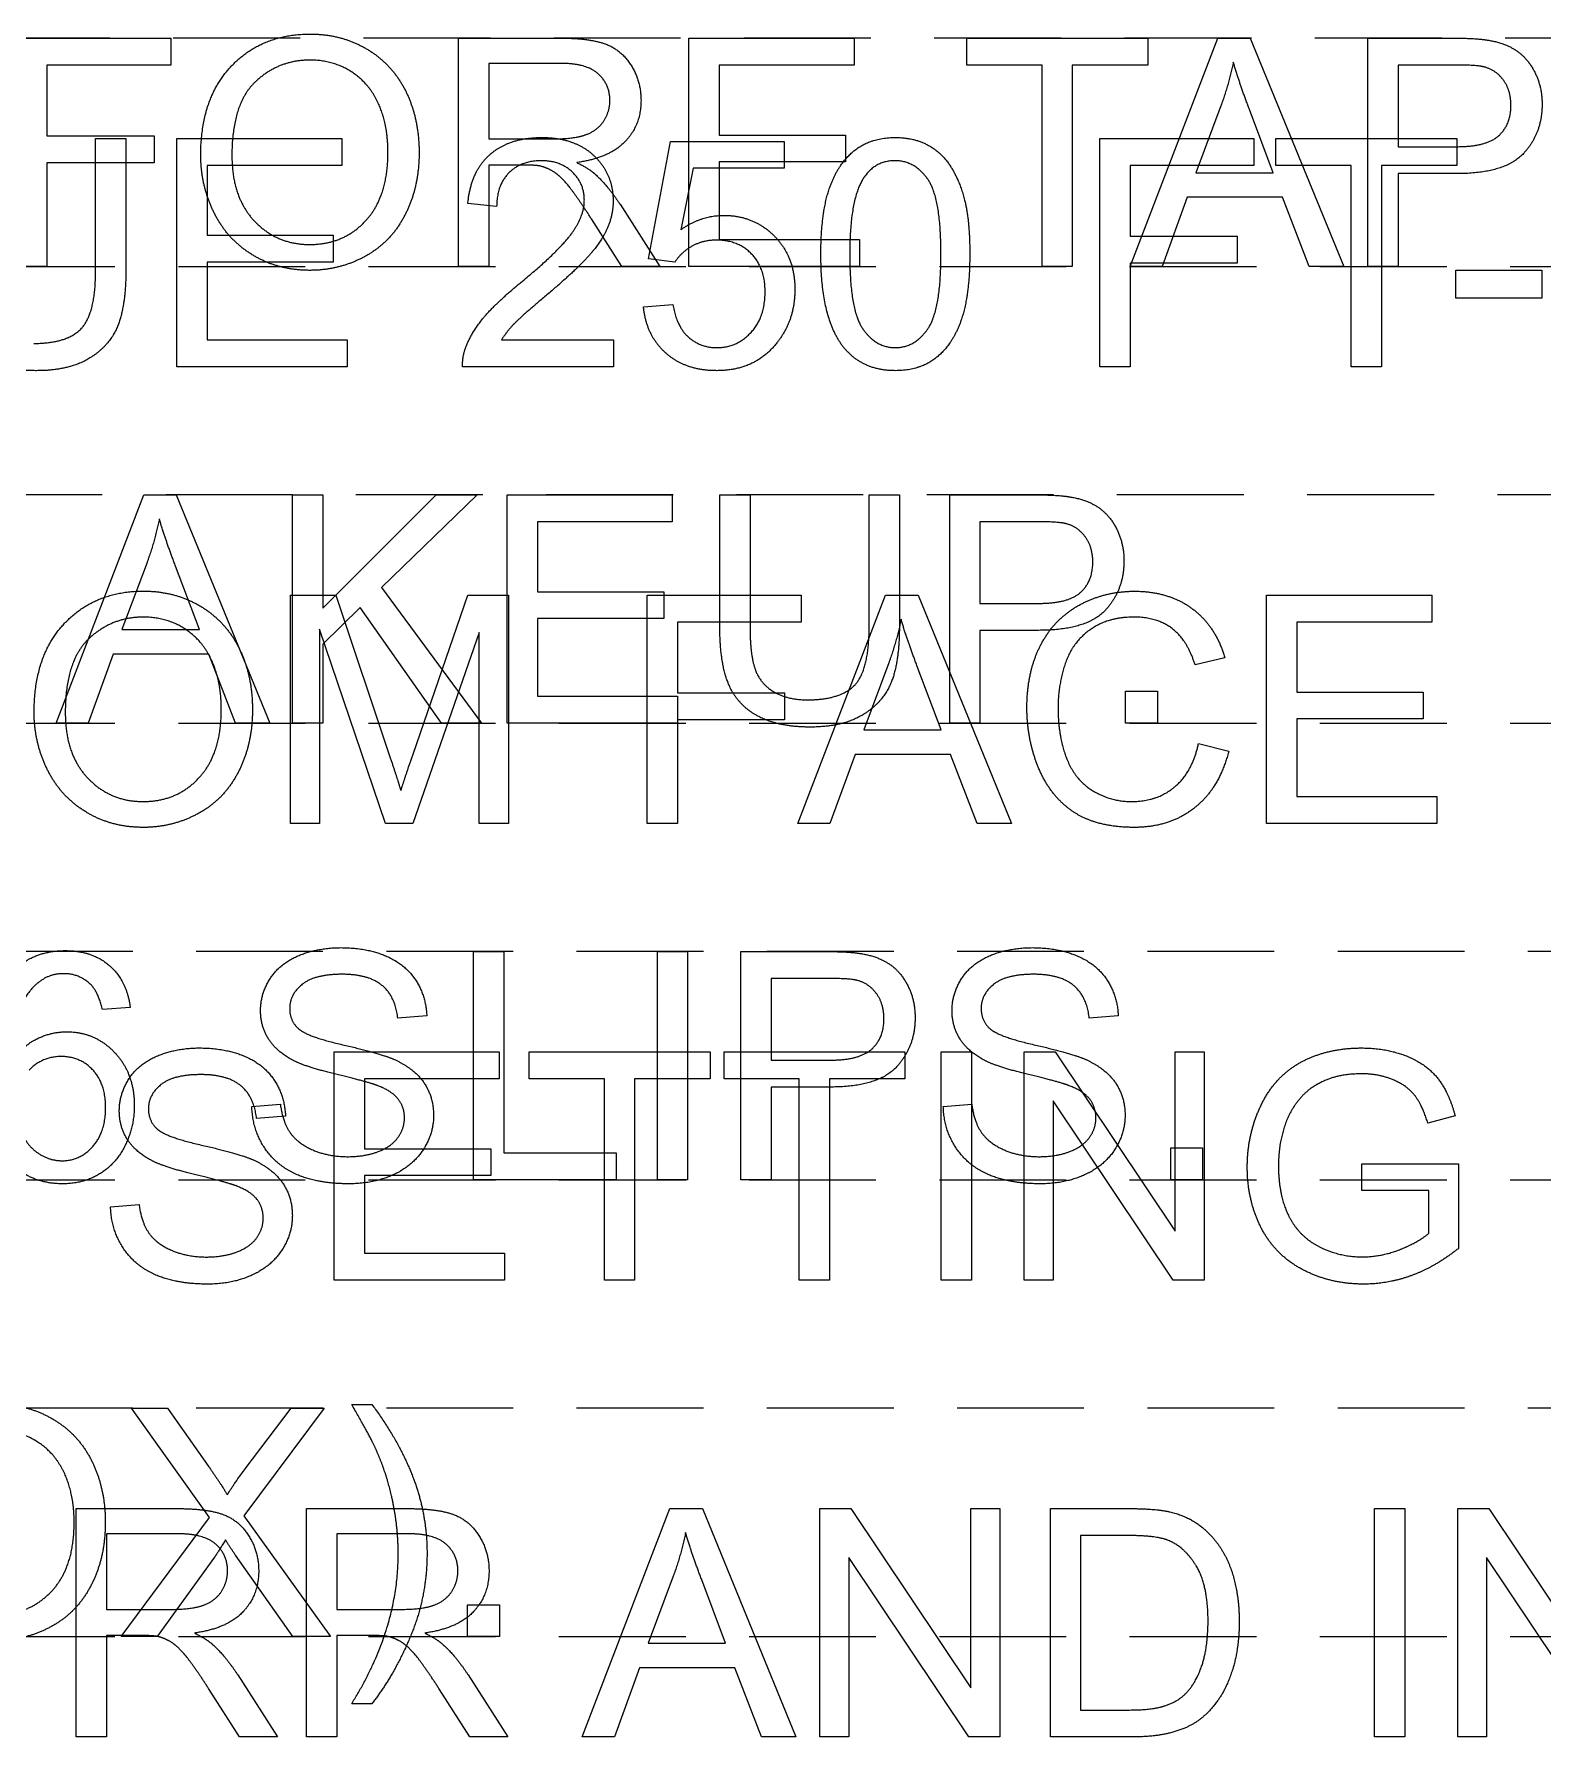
# Model space of a CAD drawing. Header units: millimetres. Extents: x 0 to 340, y 0 to 220.
# Drawn here: x 25.43 to 31.38, y 14.8 to 21.52 of the extents above; entities that cross this region are included whole.
import ezdxf

# ---------------------------------------------------------------- set-up
doc = ezdxf.new("R2010")
doc.units = ezdxf.units.MM
doc.linetypes.add('DASHED', pattern=[0.75, 0.5, -0.25])
doc.layers.get('0').update_dxf_attribs({"linetype": 'CONTINUOUS'})

msp = doc.modelspace()

# ---------------------------------------------------------------- linework, layer by layer
at = {"linetype": 'DASHED'}
for p, q in [((53.48, 21.5), (20, 21.5)), ((20, 20.6), (53.48, 20.6)), ((49.7, 19.7), (20, 19.7)), ((20, 18.8), (49.7, 18.8)), ((51.32, 17.9), (20, 17.9)), ((20, 17), (51.32, 17)), ((51.32, 16.1), (20, 16.1)), ((20, 15.2), (51.32, 15.2))]:
    msp.add_line(p, q, dxfattribs=at)
for p, q in [((25.3626, 21.5), (25.9697, 21.5)), ((25.9697, 21.5), (25.9697, 21.3938)), ((27.1042, 20.6), (27.1042, 21.5)), ((27.1042, 21.5), (27.5033, 21.5)), ((28.0128, 20.6), (28.0128, 21.5)), ((28.0128, 21.5), (28.6636, 21.5)), ((28.6636, 21.5), (28.6636, 21.3938)), ((29.108, 21.3938), (29.108, 21.5)), ((29.108, 21.5), (29.8214, 21.5)), ((29.7514, 20.6), (30.0971, 21.5)), ((29.8214, 21.5), (29.8214, 21.3938)), ((30.0971, 21.5), (30.2254, 21.5)), ((30.2254, 21.5), (30.5937, 20.6)), ((30.6889, 20.6), (30.6889, 21.5)), ((30.6889, 21.5), (31.0284, 21.5)), ((25.9697, 21.3938), (25.4817, 21.3938)), ((25.4817, 21.3938), (25.4817, 21.1151)), ((27.5082, 21.4005), (27.2233, 21.4005)), ((27.2233, 21.4005), (27.2233, 21.1028)), ((28.6636, 21.3938), (28.1319, 21.3938)), ((28.1319, 21.3938), (28.1319, 21.1181)), ((29.4046, 21.3938), (29.108, 21.3938)), ((29.4046, 20.6), (29.4046, 21.3938)), ((29.8214, 21.3938), (29.5237, 21.3938)), ((29.5237, 21.3938), (29.5237, 20.6)), ((31.0382, 21.3938), (30.808, 21.3938)), ((30.808, 21.3938), (30.808, 21.0721)), ((30.11, 21.2336), (30.0111, 20.9696)), ((30.3162, 20.9696), (30.2223, 21.2188)), ((25.4817, 21.1151), (25.904, 21.1151)), ((25.6738, 21.1046), (25.7929, 21.1046)), ((25.6738, 20.5853), (25.6738, 21.1046)), ((25.7929, 21.1046), (25.7929, 20.5847)), ((25.904, 21.1151), (25.904, 21.0089)), ((25.9937, 20.2046), (25.9937, 21.1046)), ((25.9937, 21.1046), (26.6444, 21.1046)), ((26.6444, 21.1046), (26.6444, 20.9984)), ((27.2233, 21.1028), (27.4793, 21.1028)), ((27.8532, 20.6301), (27.9404, 21.0924)), ((27.9404, 21.0924), (28.3879, 21.0924)), ((28.1319, 21.1181), (28.6298, 21.1181)), ((28.3879, 21.0924), (28.3879, 20.9868)), ((28.6298, 21.1181), (28.6298, 21.0126)), ((29.6323, 20.2046), (29.6323, 21.1046)), ((29.6323, 21.1046), (30.2395, 21.1046)), ((30.2395, 21.1046), (30.2395, 20.9984)), ((30.3267, 20.9984), (30.3267, 21.1046)), ((30.3267, 21.1046), (31.04, 21.1046)), ((31.04, 21.1046), (31.04, 20.9984)), ((25.904, 21.0089), (25.4817, 21.0089)), ((25.4817, 21.0089), (25.4817, 20.6)), ((28.6298, 21.0126), (28.1319, 21.0126)), ((28.1319, 21.0126), (28.1319, 20.7062)), ((30.808, 21.0721), (31.0407, 21.0721)), ((26.6444, 20.9984), (26.1128, 20.9984)), ((26.1128, 20.9984), (26.1128, 20.7228)), ((27.3615, 20.9997), (27.2233, 20.9997)), ((27.2233, 20.9997), (27.2233, 20.6)), ((28.0288, 20.9868), (27.9803, 20.7449)), ((28.3879, 20.9868), (28.0288, 20.9868)), ((30.2395, 20.9984), (29.7514, 20.9984)), ((29.7514, 20.9984), (29.7514, 20.7197)), ((30.0111, 20.9696), (30.3162, 20.9696)), ((30.6232, 20.9984), (30.3267, 20.9984)), ((30.6232, 20.2046), (30.6232, 20.9984)), ((31.04, 20.9984), (30.7423, 20.9984)), ((30.7423, 20.9984), (30.7423, 20.2046)), ((31.0388, 20.9659), (30.808, 20.9659)), ((30.808, 20.9659), (30.808, 20.6)), ((29.9767, 20.8726), (29.8779, 20.6)), ((30.3531, 20.8726), (29.9767, 20.8726)), ((30.4581, 20.6), (30.3531, 20.8726)), ((27.2546, 20.8364), (27.1411, 20.848)), ((27.7409, 20.845), (27.8974, 20.6)), ((27.7476, 20.6), (27.6285, 20.7872)), ((26.1128, 20.7228), (26.6106, 20.7228)), ((26.6106, 20.7228), (26.6106, 20.6172)), ((28.1319, 20.7062), (28.6844, 20.7062)), ((28.6844, 20.7062), (28.6844, 20.6)), ((29.7514, 20.7197), (30.1738, 20.7197)), ((30.1738, 20.7197), (30.1738, 20.6135)), ((26.6106, 20.6172), (26.1128, 20.6172)), ((26.1128, 20.6172), (26.1128, 20.3108)), ((27.957, 20.6166), (27.8532, 20.6301)), ((30.1738, 20.6135), (29.7514, 20.6135)), ((29.7514, 20.6135), (29.7514, 20.2046)), ((25.4817, 20.6), (25.3626, 20.6)), ((27.2233, 20.6), (27.1042, 20.6)), ((27.8974, 20.6), (27.7476, 20.6)), ((28.6844, 20.6), (28.0128, 20.6)), ((29.5237, 20.6), (29.4046, 20.6)), ((29.8779, 20.6), (29.7514, 20.6)), ((30.5937, 20.6), (30.4581, 20.6)), ((30.808, 20.6), (30.6889, 20.6)), ((31.0357, 20.4748), (31.0357, 20.5859)), ((31.0357, 20.5859), (31.3752, 20.5859)), ((31.3752, 20.5859), (31.3752, 20.4748)), ((31.3752, 20.4748), (31.0357, 20.4748)), ((27.8336, 20.4404), (27.9496, 20.4502)), ((26.1128, 20.3108), (26.6653, 20.3108)), ((26.6653, 20.3108), (26.6653, 20.2046)), ((27.2737, 20.3108), (27.7151, 20.3108)), ((27.7151, 20.3108), (27.7151, 20.2046)), ((26.6653, 20.2046), (25.9937, 20.2046)), ((27.7151, 20.2046), (27.1202, 20.2046)), ((29.7514, 20.2046), (29.6323, 20.2046)), ((30.7423, 20.2046), (30.6232, 20.2046)), ((25.5179, 18.8), (25.8635, 19.7)), ((25.8635, 19.7), (25.9918, 19.7)), ((25.9918, 19.7), (26.3602, 18.8)), ((26.4504, 18.8), (26.4504, 19.7)), ((26.4504, 19.7), (26.5695, 19.7)), ((26.5695, 19.7), (26.5695, 19.2537)), ((26.5695, 19.2537), (27.0164, 19.7)), ((27.1779, 19.7), (26.8003, 19.3353)), ((27.0164, 19.7), (27.1779, 19.7)), ((27.2964, 18.8), (27.2964, 19.7)), ((27.2964, 19.7), (27.9471, 19.7)), ((27.9471, 19.7), (27.9471, 19.5938)), ((28.1344, 19.18), (28.1344, 19.7)), ((28.1344, 19.7), (28.2535, 19.7)), ((28.2535, 19.7), (28.2535, 19.1806)), ((28.7231, 19.7), (28.8422, 19.7)), ((28.7231, 19.1806), (28.7231, 19.7)), ((28.8422, 19.7), (28.8422, 19.18)), ((29.0405, 18.8), (29.0405, 19.7)), ((29.0405, 19.7), (29.38, 19.7)), ((27.9471, 19.5938), (27.4155, 19.5938)), ((27.4155, 19.5938), (27.4155, 19.3181)), ((29.3898, 19.5938), (29.1596, 19.5938)), ((29.1596, 19.5938), (29.1596, 19.2721)), ((25.8764, 19.4336), (25.7776, 19.1696)), ((26.0827, 19.1696), (25.9887, 19.4188)), ((26.8003, 19.3353), (27.1945, 18.8)), ((26.4418, 18.4046), (26.4418, 19.3046)), ((26.4418, 19.3046), (26.6211, 19.3046)), ((26.6211, 19.3046), (26.8341, 18.6674)), ((26.925, 18.6784), (27.1405, 19.3046)), ((27.1405, 19.3046), (27.3007, 19.3046)), ((27.3007, 19.3046), (27.3007, 18.4046)), ((27.4155, 19.3181), (27.9134, 19.3181)), ((27.8483, 18.4046), (27.8483, 19.3046)), ((27.8483, 19.3046), (28.4555, 19.3046)), ((27.9134, 19.3181), (27.9134, 19.2126)), ((28.442, 18.4046), (28.7876, 19.3046)), ((28.4555, 19.3046), (28.4555, 19.1984)), ((28.7876, 19.3046), (28.9159, 19.3046)), ((28.9159, 19.3046), (29.2842, 18.4046)), ((29.1596, 19.2721), (29.3923, 19.2721)), ((30.2898, 18.4046), (30.2898, 19.3046)), ((30.2898, 19.3046), (30.9406, 19.3046)), ((30.9406, 19.3046), (30.9406, 19.1984)), ((26.7168, 19.2555), (26.5695, 19.1119)), ((27.0373, 18.8), (26.7168, 19.2555)), ((27.9134, 19.2126), (27.4155, 19.2126)), ((27.4155, 19.2126), (27.4155, 18.9062)), ((28.4555, 19.1984), (27.9674, 19.1984)), ((27.9674, 19.1984), (27.9674, 18.9197)), ((30.9406, 19.1984), (30.4089, 19.1984)), ((30.4089, 19.1984), (30.4089, 18.9228)), ((25.7776, 19.1696), (26.0827, 19.1696)), ((26.8169, 18.4046), (26.5566, 19.1708)), ((26.5566, 19.1708), (26.5566, 18.4046)), ((27.1859, 19.1579), (26.9244, 18.4046)), ((27.1859, 18.4046), (27.1859, 19.1579)), ((29.3905, 19.1659), (29.1596, 19.1659)), ((29.1596, 19.1659), (29.1596, 18.8)), ((25.7432, 19.0726), (25.6443, 18.8)), ((26.1195, 19.0726), (25.7432, 19.0726)), ((26.2245, 18.8), (26.1195, 19.0726)), ((26.5695, 19.1119), (26.5695, 18.8)), ((28.8005, 19.0382), (28.7016, 18.7742)), ((29.0068, 18.7742), (28.9128, 19.0235)), ((30.1253, 19.0578), (30.0081, 19.0302)), ((27.4155, 18.9062), (27.968, 18.9062)), ((27.9674, 18.9197), (28.3898, 18.9197)), ((27.968, 18.9062), (27.968, 18.8)), ((28.3898, 18.9197), (28.3898, 18.8135)), ((29.7342, 18.8), (29.7342, 18.9259)), ((29.7342, 18.9259), (29.8601, 18.9259)), ((29.8601, 18.9259), (29.8601, 18.8)), ((30.4089, 18.9228), (30.9068, 18.9228)), ((30.9068, 18.9228), (30.9068, 18.8172)), ((25.6443, 18.8), (25.5179, 18.8)), ((26.3602, 18.8), (26.2245, 18.8)), ((26.5695, 18.8), (26.4504, 18.8)), ((27.1945, 18.8), (27.0373, 18.8)), ((27.968, 18.8), (27.2964, 18.8)), ((28.3898, 18.8135), (27.9674, 18.8135)), ((27.9674, 18.8135), (27.9674, 18.4046)), ((29.1596, 18.8), (29.0405, 18.8)), ((29.8601, 18.8), (29.7342, 18.8)), ((30.9068, 18.8172), (30.4089, 18.8172)), ((30.4089, 18.8172), (30.4089, 18.5108)), ((28.7016, 18.7742), (29.0068, 18.7742)), ((28.6673, 18.6772), (28.5684, 18.4046)), ((29.0436, 18.6772), (28.6673, 18.6772)), ((29.1486, 18.4046), (29.0436, 18.6772)), ((30.0216, 18.7202), (30.1407, 18.6901)), ((30.4089, 18.5108), (30.9615, 18.5108)), ((30.9615, 18.5108), (30.9615, 18.4046)), ((26.5566, 18.4046), (26.4418, 18.4046)), ((26.9244, 18.4046), (26.8169, 18.4046)), ((27.3007, 18.4046), (27.1859, 18.4046)), ((27.9674, 18.4046), (27.8483, 18.4046)), ((28.5684, 18.4046), (28.442, 18.4046)), ((29.2842, 18.4046), (29.1486, 18.4046)), ((30.9615, 18.4046), (30.2898, 18.4046)), ((27.1638, 17), (27.1638, 17.9)), ((27.1638, 17.9), (27.2829, 17.9)), ((27.2829, 17.9), (27.2829, 17.1062)), ((27.8882, 17), (27.8882, 17.9)), ((27.8882, 17.9), (28.0073, 17.9)), ((28.0073, 17.9), (28.0073, 17)), ((28.2173, 17), (28.2173, 17.9)), ((28.2173, 17.9), (28.5568, 17.9)), ((28.5666, 17.7938), (28.3364, 17.7938)), ((28.3364, 17.7938), (28.3364, 17.4721)), ((25.8101, 17.6796), (25.7002, 17.671)), ((26.979, 17.6465), (26.8648, 17.6379)), ((29.7048, 17.6465), (29.5906, 17.6379)), ((26.6143, 16.6046), (26.6143, 17.5046)), ((26.6143, 17.5046), (27.2651, 17.5046)), ((27.2651, 17.5046), (27.2651, 17.3984)), ((27.3829, 17.3984), (27.3829, 17.5046)), ((27.3829, 17.5046), (28.0963, 17.5046)), ((28.0963, 17.5046), (28.0963, 17.3984)), ((28.151, 17.3984), (28.151, 17.5046)), ((28.151, 17.5046), (28.8643, 17.5046)), ((28.3364, 17.4721), (28.569, 17.4721)), ((28.8643, 17.5046), (28.8643, 17.3984)), ((29.0068, 16.6046), (29.0068, 17.5046)), ((29.0068, 17.5046), (29.1259, 17.5046)), ((29.1259, 17.5046), (29.1259, 16.6046)), ((29.3346, 16.6046), (29.3346, 17.5046)), ((29.3346, 17.5046), (29.4568, 17.5046)), ((29.4568, 17.5046), (29.9295, 16.798)), ((29.9295, 16.798), (29.9295, 17.5046)), ((29.9295, 17.5046), (30.0437, 17.5046)), ((30.0437, 17.5046), (30.0437, 16.6046)), ((27.2651, 17.3984), (26.7334, 17.3984)), ((26.7334, 17.3984), (26.7334, 17.1228)), ((27.6795, 17.3984), (27.3829, 17.3984)), ((27.6795, 16.6046), (27.6795, 17.3984)), ((28.0963, 17.3984), (27.7986, 17.3984)), ((27.7986, 17.3984), (27.7986, 16.6046)), ((28.4475, 17.3984), (28.151, 17.3984)), ((28.4475, 16.6046), (28.4475, 17.3984)), ((28.8643, 17.3984), (28.5666, 17.3984)), ((28.5666, 17.3984), (28.5666, 16.6046)), ((28.5672, 17.3659), (28.3364, 17.3659)), ((28.3364, 17.3659), (28.3364, 17)), ((26.2896, 17.2892), (26.4019, 17.299)), ((26.4222, 17.2511), (26.308, 17.2425)), ((29.0153, 17.2892), (29.1277, 17.299)), ((29.9215, 16.6046), (29.4488, 17.3119)), ((29.4488, 17.3119), (29.4488, 16.6046)), ((31.0327, 17.2529), (30.9252, 17.2235)), ((26.7334, 17.1228), (27.2313, 17.1228)), ((27.2313, 17.1228), (27.2313, 17.0172)), ((29.9117, 17), (29.9117, 17.1259)), ((29.9117, 17.1259), (30.0375, 17.1259)), ((30.0375, 17.1259), (30.0375, 17)), ((27.2829, 17.1062), (27.7261, 17.1062)), ((27.7261, 17.1062), (27.7261, 17)), ((30.6649, 17.0632), (31.0462, 17.0638)), ((30.6649, 16.9576), (30.6649, 17.0632)), ((31.0462, 17.0638), (31.0462, 16.7299)), ((27.2313, 17.0172), (26.7334, 17.0172)), ((26.7334, 17.0172), (26.7334, 16.7108)), ((27.7261, 17), (27.1638, 17)), ((28.0073, 17), (27.8882, 17)), ((28.3364, 17), (28.2173, 17)), ((30.0375, 17), (29.9117, 17)), ((30.9295, 16.9576), (30.6649, 16.9576)), ((30.9295, 16.79), (30.9295, 16.9576)), ((25.7327, 16.8938), (25.8451, 16.9036)), ((26.7334, 16.7108), (27.2859, 16.7108)), ((27.2859, 16.7108), (27.2859, 16.6046)), ((27.2859, 16.6046), (26.6143, 16.6046)), ((27.7986, 16.6046), (27.6795, 16.6046)), ((28.5666, 16.6046), (28.4475, 16.6046)), ((29.1259, 16.6046), (29.0068, 16.6046)), ((29.4488, 16.6046), (29.3346, 16.6046)), ((30.0437, 16.6046), (29.9215, 16.6046)), ((26.6831, 16.1153), (26.7623, 16.1153)), ((26.122, 15.669), (25.815, 16.1)), ((25.815, 16.1), (25.9568, 16.1)), ((25.9568, 16.1), (26.1201, 15.8692)), ((26.5744, 16.1), (26.2583, 15.6758)), ((26.2638, 15.8612), (26.4449, 16.1)), ((26.4449, 16.1), (26.5744, 16.1)), ((25.5971, 14.8046), (25.5971, 15.7046)), ((25.5971, 15.7046), (25.9961, 15.7046)), ((26.505, 14.8046), (26.505, 15.7046)), ((26.505, 15.7046), (26.9041, 15.7046)), ((27.5923, 14.8046), (27.9379, 15.7046)), ((27.9379, 15.7046), (28.0662, 15.7046)), ((28.0662, 15.7046), (28.4346, 14.8046)), ((28.5285, 14.8046), (28.5285, 15.7046)), ((28.5285, 15.7046), (28.6507, 15.7046)), ((28.6507, 15.7046), (29.1234, 14.998)), ((29.1234, 14.998), (29.1234, 15.7046)), ((29.1234, 15.7046), (29.2376, 15.7046)), ((29.2376, 15.7046), (29.2376, 14.8046)), ((29.4377, 14.8046), (29.4377, 15.7046)), ((29.4377, 15.7046), (29.7478, 15.7046)), ((30.7153, 14.8046), (30.7153, 15.7046)), ((30.7153, 15.7046), (30.8344, 15.7046)), ((30.8344, 15.7046), (30.8344, 14.8046)), ((31.0431, 14.8046), (31.0431, 15.7046)), ((31.0431, 15.7046), (31.1653, 15.7046)), ((31.1653, 15.7046), (31.638, 14.998)), ((25.7739, 15.2), (26.122, 15.669)), ((26.2583, 15.6758), (26.599, 15.2)), ((26.001, 15.6052), (25.7162, 15.6052)), ((25.7162, 15.6052), (25.7162, 15.3074)), ((26.909, 15.6052), (26.6241, 15.6052)), ((26.6241, 15.6052), (26.6241, 15.3074)), ((29.7459, 15.5984), (29.5568, 15.5984)), ((29.5568, 15.5984), (29.5568, 14.9108)), ((26.1428, 15.5137), (25.9169, 15.2)), ((26.4516, 15.2), (26.2251, 15.5211)), ((29.1154, 14.8046), (28.6427, 15.5119)), ((28.6427, 15.5119), (28.6427, 14.8046)), ((31.63, 14.8046), (31.1573, 15.5119)), ((31.1573, 15.5119), (31.1573, 14.8046)), ((27.9508, 15.4382), (27.852, 15.1742)), ((28.1571, 15.1742), (28.0632, 15.4235)), ((25.7162, 15.3074), (25.9722, 15.3074)), ((26.6241, 15.3074), (26.8802, 15.3074)), ((27.1398, 15.2), (27.1398, 15.3259)), ((27.1398, 15.3259), (27.2657, 15.3259)), ((27.2657, 15.3259), (27.2657, 15.2)), ((25.8543, 15.2043), (25.7162, 15.2043)), ((25.7162, 15.2043), (25.7162, 14.8046)), ((25.9169, 15.2), (25.7739, 15.2)), ((26.599, 15.2), (26.4516, 15.2)), ((26.7623, 15.2043), (26.6241, 15.2043)), ((26.6241, 15.2043), (26.6241, 14.8046)), ((27.2657, 15.2), (27.1398, 15.2)), ((27.852, 15.1742), (28.1571, 15.1742)), ((26.2337, 15.0496), (26.3902, 14.8046)), ((27.1417, 15.0496), (27.2982, 14.8046)), ((27.8176, 15.0772), (27.7188, 14.8046)), ((28.1939, 15.0772), (27.8176, 15.0772)), ((28.2989, 14.8046), (28.1939, 15.0772)), ((26.2405, 14.8046), (26.1214, 14.9919)), ((27.1484, 14.8046), (27.0293, 14.9919)), ((26.7623, 14.9354), (26.6831, 14.9354)), ((29.5568, 14.9108), (29.749, 14.9108)), ((25.7162, 14.8046), (25.5971, 14.8046)), ((26.3902, 14.8046), (26.2405, 14.8046)), ((26.6241, 14.8046), (26.505, 14.8046)), ((27.2982, 14.8046), (27.1484, 14.8046)), ((27.7188, 14.8046), (27.5923, 14.8046)), ((28.4346, 14.8046), (28.2989, 14.8046)), ((28.6427, 14.8046), (28.5285, 14.8046)), ((29.2376, 14.8046), (29.1154, 14.8046)), ((29.7625, 14.8046), (29.4377, 14.8046)), ((30.8344, 14.8046), (30.7153, 14.8046)), ((31.1573, 14.8046), (31.0431, 14.8046))]:
    msp.add_line(p, q)
for points in [[(26.2085, 21.3892), (26.3289, 21.516), (26.5192, 21.516)], [(26.5192, 21.516), (26.6438, 21.516), (26.7439, 21.4564)], [(27.5033, 21.5), (27.6236, 21.5), (27.6862, 21.4758)], [(31.0284, 21.5), (31.118, 21.5), (31.1653, 21.4914)], [(31.1653, 21.4914), (31.2316, 21.4804), (31.2764, 21.4494)], [(26.5198, 21.4134), (26.3933, 21.4134), (26.3021, 21.3266)], [(26.6803, 21.3683), (26.6088, 21.4134), (26.5198, 21.4134)], [(26.7439, 21.4564), (26.8439, 21.3969), (26.8964, 21.2903)], [(27.6862, 21.4758), (27.7488, 21.4515), (27.7863, 21.3901)], [(31.2764, 21.4494), (31.3212, 21.4183), (31.3485, 21.3625)], [(26.0882, 21.0383), (26.0882, 21.2624), (26.2085, 21.3892)], [(26.789, 21.2412), (26.7518, 21.3232), (26.6803, 21.3683)], [(27.6546, 21.3594), (27.6083, 21.4005), (27.5082, 21.4005)], [(27.701, 21.2544), (27.701, 21.3183), (27.6546, 21.3594)], [(27.7863, 21.3901), (27.8237, 21.3287), (27.8237, 21.2544)], [(30.1585, 21.4055), (30.1413, 21.3189), (30.11, 21.2336)], [(30.2223, 21.2188), (30.1793, 21.3324), (30.1585, 21.4055)], [(31.1493, 21.3858), (31.1192, 21.3938), (31.0382, 21.3938)], [(31.2245, 21.3327), (31.196, 21.3729), (31.1493, 21.3858)], [(31.3485, 21.3625), (31.3759, 21.3066), (31.3759, 21.2397)], [(26.3021, 21.3266), (26.211, 21.2397), (26.211, 21.0365)], [(26.8964, 21.2903), (26.9489, 21.1838), (26.9489, 21.0488)], [(31.2531, 21.236), (31.2531, 21.2925), (31.2245, 21.3327)], [(26.8261, 21.0494), (26.8261, 21.1593), (26.789, 21.2412)], [(27.677, 21.1737), (27.701, 21.2108), (27.701, 21.2544)], [(27.8237, 21.2544), (27.8237, 21.1587), (27.7617, 21.093)], [(31.2046, 21.1151), (31.2531, 21.158), (31.2531, 21.236)], [(31.3759, 21.2397), (31.3759, 21.1249), (31.3028, 21.0454)], [(27.607, 21.1197), (27.6531, 21.1366), (27.677, 21.1737)], [(27.2289, 21.0417), (27.305, 21.1083), (27.4333, 21.1083)], [(27.4333, 21.1083), (27.5628, 21.1083), (27.6383, 21.0365)], [(27.4793, 21.1028), (27.561, 21.1028), (27.607, 21.1197)], [(27.7617, 21.093), (27.6997, 21.0273), (27.5702, 21.0095)], [(28.6633, 21.0555), (28.728, 21.1083), (28.8263, 21.1083)], [(28.8263, 21.1083), (28.8987, 21.1083), (28.9533, 21.0792)], [(28.9533, 21.0792), (29.008, 21.05), (29.0436, 20.9951)], [(31.0407, 21.0721), (31.1561, 21.0721), (31.2046, 21.1151)], [(26.1398, 20.8136), (26.0882, 20.9198), (26.0882, 21.0383)], [(26.211, 21.0365), (26.211, 20.8738), (26.2985, 20.7802)], [(26.7393, 20.7811), (26.8261, 20.8756), (26.8261, 21.0494)], [(26.9489, 21.0488), (26.9489, 20.9119), (26.8937, 20.8038)], [(27.1411, 20.848), (27.1527, 20.9751), (27.2289, 21.0417)], [(27.4308, 21.0168), (27.351, 21.0168), (27.3031, 20.969)], [(27.5533, 20.9717), (27.5063, 21.0168), (27.4308, 21.0168)], [(27.5702, 21.0095), (27.6175, 20.9868), (27.642, 20.9647)], [(27.6383, 21.0365), (27.7138, 20.9647), (27.7138, 20.8585)], [(28.5657, 20.9054), (28.5985, 21.0027), (28.6633, 21.0555)], [(28.825, 21.0168), (28.7489, 21.0168), (28.7035, 20.9524)], [(28.9543, 20.9438), (28.9024, 21.0168), (28.825, 21.0168)], [(31.3028, 21.0454), (31.2297, 20.9659), (31.0388, 20.9659)], [(27.3031, 20.969), (27.2553, 20.9211), (27.2546, 20.8364)], [(27.4278, 20.9954), (27.4075, 20.9997), (27.3615, 20.9997)], [(27.4821, 20.9714), (27.4554, 20.9886), (27.4278, 20.9954)], [(27.5426, 20.9113), (27.5088, 20.9542), (27.4821, 20.9714)], [(27.6003, 20.8609), (27.6003, 20.9266), (27.5533, 20.9717)], [(27.642, 20.9647), (27.6942, 20.9168), (27.7409, 20.845)], [(28.7035, 20.9524), (28.6464, 20.8701), (28.6464, 20.6485)], [(29.0061, 20.6485), (29.0061, 20.8707), (28.9543, 20.9438)], [(29.0436, 20.9951), (29.0792, 20.9401), (29.0995, 20.8612)], [(27.6285, 20.7872), (27.5763, 20.8683), (27.5426, 20.9113)], [(28.5328, 20.6485), (28.5328, 20.8081), (28.5657, 20.9054)], [(26.2914, 20.646), (26.1913, 20.7074), (26.1398, 20.8136)], [(27.5487, 20.728), (27.6003, 20.7983), (27.6003, 20.8609)], [(27.7138, 20.8585), (27.7138, 20.8044), (27.6917, 20.7523)], [(29.0995, 20.8612), (29.1197, 20.7823), (29.1197, 20.6485)], [(26.2985, 20.7802), (26.3859, 20.6866), (26.5179, 20.6866)], [(26.5179, 20.6866), (26.6524, 20.6866), (26.7393, 20.7811)], [(26.8937, 20.8038), (26.8384, 20.6958), (26.7371, 20.6402)], [(27.6917, 20.7523), (27.6696, 20.7001), (27.6184, 20.6424)], [(27.9803, 20.7449), (28.0613, 20.8014), (28.1503, 20.8014)], [(28.1503, 20.8014), (28.2682, 20.8014), (28.3493, 20.7197)], [(27.3504, 20.5374), (27.4971, 20.6577), (27.5487, 20.728)], [(28.0245, 20.6795), (27.9815, 20.6553), (27.957, 20.6166)], [(28.1209, 20.7038), (28.0675, 20.7038), (28.0245, 20.6795)], [(28.2599, 20.6491), (28.2068, 20.7038), (28.1209, 20.7038)], [(28.3493, 20.7197), (28.4303, 20.6381), (28.4303, 20.5098)], [(26.5186, 20.5847), (26.3915, 20.5847), (26.2914, 20.646)], [(26.7371, 20.6402), (26.6358, 20.5847), (26.5186, 20.5847)], [(27.6184, 20.6424), (27.5671, 20.5847), (27.448, 20.484)], [(28.313, 20.4999), (28.313, 20.5945), (28.2599, 20.6491)], [(28.6218, 20.2826), (28.5328, 20.395), (28.5328, 20.6485)], [(28.6464, 20.6485), (28.6464, 20.4269), (28.6983, 20.3535)], [(28.9543, 20.3538), (29.0061, 20.4275), (29.0061, 20.6485)], [(29.1197, 20.6485), (29.1197, 20.4901), (29.0872, 20.3928)], [(25.6179, 20.3563), (25.6738, 20.4158), (25.6738, 20.5853)], [(25.7929, 20.5847), (25.7929, 20.449), (25.7622, 20.3692)], [(27.2058, 20.4011), (27.2559, 20.46), (27.3504, 20.5374)], [(27.448, 20.484), (27.3486, 20.4005), (27.3203, 20.3707)], [(28.2578, 20.3403), (28.313, 20.4005), (28.313, 20.4999)], [(28.4303, 20.5098), (28.4303, 20.3876), (28.3591, 20.2986)], [(27.9223, 20.258), (27.8446, 20.3268), (27.8336, 20.4404)], [(27.9496, 20.4502), (27.9625, 20.3655), (28.0094, 20.3228)], [(25.4307, 20.2967), (25.5621, 20.2967), (25.6179, 20.3563)], [(25.7622, 20.3692), (25.7315, 20.2894), (25.6514, 20.2393)], [(27.1331, 20.2814), (27.1558, 20.3422), (27.2058, 20.4011)], [(27.3203, 20.3707), (27.2921, 20.3409), (27.2737, 20.3108)], [(28.1227, 20.2802), (28.2025, 20.2802), (28.2578, 20.3403)], [(28.6983, 20.3535), (28.7501, 20.2802), (28.8263, 20.2802)], [(28.8263, 20.2802), (28.9024, 20.2802), (28.9543, 20.3538)], [(29.0872, 20.3928), (29.0546, 20.2955), (28.9899, 20.2424)], [(27.1202, 20.2046), (27.119, 20.2445), (27.1331, 20.2814)], [(28.0094, 20.3228), (28.0564, 20.2802), (28.1227, 20.2802)], [(28.3591, 20.2986), (28.2725, 20.1893), (28.1227, 20.1893)], [(28.8263, 20.1893), (28.6961, 20.1893), (28.6218, 20.2826)], [(25.4411, 20.1893), (25.3147, 20.1893), (25.2342, 20.2329)], [(25.6514, 20.2393), (25.5713, 20.1893), (25.4411, 20.1893)], [(28.1227, 20.1893), (27.9999, 20.1893), (27.9223, 20.258)], [(28.9899, 20.2424), (28.9251, 20.1893), (28.8263, 20.1893)], [(29.38, 19.7), (29.4696, 19.7), (29.5169, 19.6914)], [(29.5169, 19.6914), (29.5832, 19.6804), (29.628, 19.6494)], [(25.9249, 19.6055), (25.9077, 19.5189), (25.8764, 19.4336)], [(25.9887, 19.4188), (25.9458, 19.5324), (25.9249, 19.6055)], [(29.628, 19.6494), (29.6729, 19.6183), (29.7002, 19.5625)], [(29.501, 19.5858), (29.4709, 19.5938), (29.3898, 19.5938)], [(29.5762, 19.5327), (29.5476, 19.5729), (29.501, 19.5858)], [(29.6047, 19.436), (29.6047, 19.4925), (29.5762, 19.5327)], [(29.7002, 19.5625), (29.7275, 19.5066), (29.7275, 19.4397)], [(29.5562, 19.3151), (29.6047, 19.358), (29.6047, 19.436)], [(29.7275, 19.4397), (29.7275, 19.3249), (29.6544, 19.2454)], [(25.5516, 19.1938), (25.672, 19.3206), (25.8623, 19.3206)], [(25.8623, 19.3206), (25.9869, 19.3206), (26.087, 19.2611)], [(29.3923, 19.2721), (29.5077, 19.2721), (29.5562, 19.3151)], [(29.3987, 19.1067), (29.4525, 19.2113), (29.5516, 19.2657)], [(29.5516, 19.2657), (29.6508, 19.32), (29.7699, 19.32)], [(29.7699, 19.32), (29.9049, 19.32), (29.997, 19.2512)], [(25.8629, 19.2181), (25.7364, 19.2181), (25.6453, 19.1312)], [(26.0234, 19.173), (25.9519, 19.2181), (25.8629, 19.2181)], [(26.087, 19.2611), (26.187, 19.2015), (26.2395, 19.095)], [(28.849, 19.2101), (28.8318, 19.1235), (28.8005, 19.0382)], [(28.9128, 19.0235), (28.8699, 19.137), (28.849, 19.2101)], [(29.6544, 19.2454), (29.5814, 19.1659), (29.3905, 19.1659)], [(29.7674, 19.2181), (29.6636, 19.2181), (29.594, 19.1683)], [(29.9172, 19.1733), (29.8576, 19.2181), (29.7674, 19.2181)], [(29.997, 19.2512), (30.0891, 19.1825), (30.1253, 19.0578)], [(25.4313, 18.843), (25.4313, 19.0671), (25.5516, 19.1938)], [(25.6453, 19.1312), (25.5541, 19.0443), (25.5541, 18.8411)], [(26.1321, 19.0459), (26.095, 19.1278), (26.0234, 19.173)], [(28.1688, 18.9544), (28.1344, 19.037), (28.1344, 19.18)], [(28.2535, 19.1806), (28.2535, 19.0634), (28.2753, 19.0078)], [(28.6673, 18.9516), (28.7231, 19.0112), (28.7231, 19.1806)], [(28.8422, 19.18), (28.8422, 19.0443), (28.8115, 18.9645)], [(29.594, 19.1683), (29.5243, 19.1186), (29.496, 19.0348)], [(30.0081, 19.0302), (29.9767, 19.1284), (29.9172, 19.1733)], [(26.2395, 19.095), (26.292, 18.9885), (26.292, 18.8534)], [(29.345, 18.8614), (29.345, 19.002), (29.3987, 19.1067)], [(26.1692, 18.854), (26.1692, 18.9639), (26.1321, 19.0459)], [(28.2753, 19.0078), (28.2971, 18.9523), (28.3502, 18.9222)], [(29.496, 19.0348), (29.4678, 18.951), (29.4678, 18.862)], [(28.2836, 18.8282), (28.2031, 18.8718), (28.1688, 18.9544)], [(28.48, 18.8921), (28.6114, 18.8921), (28.6673, 18.9516)], [(28.8115, 18.9645), (28.7808, 18.8847), (28.7007, 18.8347)], [(28.3502, 18.9222), (28.4033, 18.8921), (28.48, 18.8921)], [(29.3926, 18.6201), (29.345, 18.7325), (29.345, 18.8614)], [(29.4678, 18.862), (29.4678, 18.7472), (29.5013, 18.6616)], [(25.4829, 18.6183), (25.4313, 18.7245), (25.4313, 18.843)], [(25.5541, 18.8411), (25.5541, 18.6784), (25.6416, 18.5848)], [(26.0824, 18.5857), (26.1692, 18.6803), (26.1692, 18.854)], [(26.292, 18.8534), (26.292, 18.7165), (26.2368, 18.6085)], [(28.4905, 18.7847), (28.364, 18.7847), (28.2836, 18.8282)], [(28.7007, 18.8347), (28.6206, 18.7847), (28.4905, 18.7847)], [(26.8341, 18.6674), (26.8636, 18.5784), (26.8771, 18.5342)], [(26.8771, 18.5342), (26.8924, 18.5833), (26.925, 18.6784)], [(29.5013, 18.6616), (29.5347, 18.5759), (29.6053, 18.5336)], [(29.9276, 18.5489), (29.997, 18.6066), (30.0216, 18.7202)], [(30.1407, 18.6901), (30.1032, 18.5434), (30.0059, 18.4663)], [(25.6345, 18.4507), (25.5344, 18.5121), (25.4829, 18.6183)], [(26.2368, 18.6085), (26.1815, 18.5004), (26.0802, 18.4449)], [(29.5313, 18.4485), (29.4402, 18.5078), (29.3926, 18.6201)], [(25.6416, 18.5848), (25.7291, 18.4912), (25.8611, 18.4912)], [(25.8611, 18.4912), (25.9955, 18.4912), (26.0824, 18.5857)], [(29.6053, 18.5336), (29.6759, 18.4912), (29.7582, 18.4912)], [(29.7582, 18.4912), (29.8583, 18.4912), (29.9276, 18.5489)], [(30.0059, 18.4663), (29.9086, 18.3893), (29.768, 18.3893)], [(25.8617, 18.3893), (25.7346, 18.3893), (25.6345, 18.4507)], [(26.0802, 18.4449), (25.9789, 18.3893), (25.8617, 18.3893)], [(29.768, 18.3893), (29.6225, 18.3893), (29.5313, 18.4485)], [(25.3282, 17.8005), (25.4123, 17.9037), (25.5547, 17.9037)], [(25.5547, 17.9037), (25.6609, 17.9037), (25.7288, 17.8441)], [(26.3626, 17.7947), (26.4013, 17.854), (26.4756, 17.8847)], [(26.4756, 17.8847), (26.5499, 17.9153), (26.6407, 17.9153)], [(26.6407, 17.9153), (26.7408, 17.9153), (26.8172, 17.8831)], [(26.8172, 17.8831), (26.8937, 17.8509), (26.9348, 17.7883)], [(28.5568, 17.9), (28.6464, 17.9), (28.6937, 17.8914)], [(28.6937, 17.8914), (28.76, 17.8804), (28.8048, 17.8494)], [(29.0884, 17.7947), (29.1271, 17.854), (29.2014, 17.8847)], [(29.2014, 17.8847), (29.2756, 17.9153), (29.3665, 17.9153)], [(29.3665, 17.9153), (29.4666, 17.9153), (29.543, 17.8831)], [(29.543, 17.8831), (29.6194, 17.8509), (29.6606, 17.7883)], [(25.548, 17.8128), (25.4952, 17.8128), (25.4553, 17.7834)], [(25.6585, 17.7656), (25.6136, 17.8128), (25.548, 17.8128)], [(25.7288, 17.8441), (25.7966, 17.7846), (25.8101, 17.6796)], [(26.3239, 17.6673), (26.3239, 17.7355), (26.3626, 17.7947)], [(26.6456, 17.8104), (26.5376, 17.8104), (26.4882, 17.7708)], [(26.8025, 17.7668), (26.7494, 17.8104), (26.6456, 17.8104)], [(26.9348, 17.7883), (26.9759, 17.7256), (26.979, 17.6465)], [(28.6777, 17.7858), (28.6476, 17.7938), (28.5666, 17.7938)], [(28.7529, 17.7327), (28.7244, 17.7729), (28.6777, 17.7858)], [(28.8048, 17.8494), (28.8496, 17.8183), (28.8769, 17.7625)], [(29.0497, 17.6673), (29.0497, 17.7355), (29.0884, 17.7947)], [(29.3714, 17.8104), (29.2634, 17.8104), (29.2139, 17.7708)], [(29.5283, 17.7668), (29.4752, 17.8104), (29.3714, 17.8104)], [(29.6606, 17.7883), (29.7017, 17.7256), (29.7048, 17.6465)], [(25.4553, 17.7834), (25.4031, 17.7453), (25.373, 17.6722)], [(25.7002, 17.671), (25.6855, 17.7361), (25.6585, 17.7656)], [(26.4882, 17.7708), (26.4387, 17.7312), (26.4387, 17.6753)], [(26.8648, 17.6379), (26.8556, 17.7232), (26.8025, 17.7668)], [(28.7814, 17.636), (28.7814, 17.6925), (28.7529, 17.7327)], [(28.8769, 17.7625), (28.9042, 17.7066), (28.9042, 17.6397)], [(29.2139, 17.7708), (29.1645, 17.7312), (29.1645, 17.6753)], [(29.5906, 17.6379), (29.5814, 17.7232), (29.5283, 17.7668)], [(26.3556, 17.5553), (26.3239, 17.6053), (26.3239, 17.6673)], [(26.4387, 17.6753), (26.4387, 17.6268), (26.4737, 17.5955)], [(29.0813, 17.5553), (29.0497, 17.6053), (29.0497, 17.6673)], [(29.1645, 17.6753), (29.1645, 17.6268), (29.1995, 17.5955)], [(25.4393, 17.5544), (25.497, 17.5838), (25.5602, 17.5838)], [(25.5602, 17.5838), (25.6707, 17.5838), (25.7484, 17.5025)], [(26.4737, 17.5955), (26.5081, 17.5642), (26.6533, 17.5313)], [(28.7329, 17.5151), (28.7814, 17.558), (28.7814, 17.636)], [(28.9042, 17.6397), (28.9042, 17.5249), (28.8312, 17.4454)], [(29.1995, 17.5955), (29.2339, 17.5642), (29.3791, 17.5313)], [(25.3417, 17.4641), (25.3816, 17.5249), (25.4393, 17.5544)], [(25.9188, 17.4893), (25.993, 17.52), (26.0839, 17.52)], [(26.0839, 17.52), (26.184, 17.52), (26.2604, 17.4878)], [(26.4516, 17.4715), (26.3872, 17.5053), (26.3556, 17.5553)], [(26.6533, 17.5313), (26.7985, 17.4985), (26.8525, 17.4739)], [(29.1774, 17.4715), (29.113, 17.5053), (29.0813, 17.5553)], [(29.3791, 17.5313), (29.5243, 17.4985), (29.5783, 17.4739)], [(30.4267, 17.4647), (30.5299, 17.52), (30.6643, 17.52)], [(30.6643, 17.52), (30.7619, 17.52), (30.8408, 17.4884)], [(25.5381, 17.4862), (25.4632, 17.4862), (25.4111, 17.4325)], [(25.6634, 17.4325), (25.6136, 17.4862), (25.5381, 17.4862)], [(25.7484, 17.5025), (25.8261, 17.4211), (25.8261, 17.2922)], [(25.8058, 17.3994), (25.8445, 17.4586), (25.9188, 17.4893)], [(26.2604, 17.4878), (26.3368, 17.4555), (26.378, 17.3929)], [(26.6254, 17.4153), (26.5014, 17.4451), (26.4516, 17.4715)], [(26.8525, 17.4739), (26.9311, 17.4377), (26.9686, 17.3822)], [(28.569, 17.4721), (28.6844, 17.4721), (28.7329, 17.5151)], [(29.3512, 17.4153), (29.2271, 17.4451), (29.1774, 17.4715)], [(29.5783, 17.4739), (29.6569, 17.4377), (29.6943, 17.3822)], [(30.2687, 17.2956), (30.3236, 17.4095), (30.4267, 17.4647)], [(30.8408, 17.4884), (30.9197, 17.4568), (30.9645, 17.4003)], [(25.7131, 17.2855), (25.7131, 17.3788), (25.6634, 17.4325)], [(25.7671, 17.272), (25.7671, 17.3401), (25.8058, 17.3994)], [(26.0888, 17.415), (25.9808, 17.415), (25.9313, 17.3754)], [(26.2457, 17.3714), (26.1926, 17.415), (26.0888, 17.415)], [(26.378, 17.3929), (26.4191, 17.3303), (26.4222, 17.2511)], [(26.7856, 17.3714), (26.7494, 17.3855), (26.6254, 17.4153)], [(28.8312, 17.4454), (28.7581, 17.3659), (28.5672, 17.3659)], [(29.5114, 17.3714), (29.4752, 17.3855), (29.3512, 17.4153)], [(30.5237, 17.3932), (30.4642, 17.3683), (30.4277, 17.3278)], [(30.6649, 17.4181), (30.5833, 17.4181), (30.5237, 17.3932)], [(30.789, 17.3944), (30.7331, 17.4181), (30.6649, 17.4181)], [(30.8749, 17.3315), (30.8448, 17.3708), (30.789, 17.3944)], [(30.9645, 17.4003), (31.0093, 17.3438), (31.0327, 17.2529)], [(25.9313, 17.3754), (25.8819, 17.3358), (25.8819, 17.2799)], [(26.308, 17.2425), (26.2988, 17.3278), (26.2457, 17.3714)], [(26.8666, 17.3183), (26.8421, 17.3499), (26.7856, 17.3714)], [(26.8912, 17.2443), (26.8912, 17.2867), (26.8666, 17.3183)], [(26.9686, 17.3822), (27.006, 17.3266), (27.006, 17.2542)], [(29.5924, 17.3183), (29.5679, 17.3499), (29.5114, 17.3714)], [(29.617, 17.2443), (29.617, 17.2867), (29.5924, 17.3183)], [(29.6943, 17.3822), (29.7318, 17.3266), (29.7318, 17.2542)], [(30.4277, 17.3278), (30.3911, 17.2873), (30.3709, 17.2388)], [(30.9252, 17.2235), (30.905, 17.2922), (30.8749, 17.3315)], [(25.6628, 17.132), (25.7131, 17.1885), (25.7131, 17.2855)], [(25.7987, 17.1599), (25.7671, 17.21), (25.7671, 17.272)], [(25.8261, 17.2922), (25.8261, 17.2075), (25.7895, 17.1348)], [(25.8819, 17.2799), (25.8819, 17.2314), (25.9169, 17.2001)], [(26.339, 17.1274), (26.292, 17.1989), (26.2896, 17.2892)], [(26.4019, 17.299), (26.4099, 17.2314), (26.4391, 17.1882)], [(27.006, 17.2542), (27.006, 17.1823), (26.9649, 17.1188)], [(29.0648, 17.1274), (29.0178, 17.1989), (29.0153, 17.2892)], [(29.1277, 17.299), (29.1357, 17.2314), (29.1648, 17.1882)], [(29.7318, 17.2542), (29.7318, 17.1823), (29.6907, 17.1188)], [(30.2137, 17.0503), (30.2137, 17.1817), (30.2687, 17.2956)], [(25.3831, 17.1823), (25.4074, 17.1302), (25.451, 17.1028)], [(25.9169, 17.2001), (25.9513, 17.1688), (26.0965, 17.136)], [(26.4391, 17.1882), (26.4682, 17.1449), (26.5296, 17.1182)], [(26.8657, 17.1673), (26.8912, 17.2026), (26.8912, 17.2443)], [(29.1648, 17.1882), (29.194, 17.1449), (29.2554, 17.1182)], [(29.5915, 17.1673), (29.617, 17.2026), (29.617, 17.2443)], [(30.3709, 17.2388), (30.3365, 17.1553), (30.3365, 17.0577)], [(25.5424, 17.0755), (25.6124, 17.0755), (25.6628, 17.132)], [(25.7895, 17.1348), (25.753, 17.062), (25.6892, 17.0233)], [(25.8948, 17.0761), (25.8304, 17.1099), (25.7987, 17.1599)], [(26.0965, 17.136), (26.2417, 17.1031), (26.2957, 17.0786)], [(26.4685, 17.0203), (26.3859, 17.0559), (26.339, 17.1274)], [(26.5296, 17.1182), (26.591, 17.0915), (26.6677, 17.0915)], [(26.7881, 17.1117), (26.8402, 17.132), (26.8657, 17.1673)], [(26.9649, 17.1188), (26.9237, 17.0553), (26.8467, 17.02)], [(29.1943, 17.0203), (29.1117, 17.0559), (29.0648, 17.1274)], [(29.2554, 17.1182), (29.3168, 17.0915), (29.3935, 17.0915)], [(29.5138, 17.1117), (29.566, 17.132), (29.5915, 17.1673)], [(29.6907, 17.1188), (29.6495, 17.0553), (29.5725, 17.02)], [(25.5443, 16.9847), (25.4061, 16.9847), (25.319, 17.0863)], [(25.451, 17.1028), (25.4945, 17.0755), (25.5424, 17.0755)], [(26.0686, 17.02), (25.9445, 17.0497), (25.8948, 17.0761)], [(26.2957, 17.0786), (26.3743, 17.0424), (26.4117, 16.9868)], [(26.6677, 17.0915), (26.7359, 17.0915), (26.7881, 17.1117)], [(29.3935, 17.0915), (29.4617, 17.0915), (29.5138, 17.1117)], [(30.269, 16.8103), (30.2137, 16.9177), (30.2137, 17.0503)], [(30.3365, 17.0577), (30.3365, 16.9374), (30.3779, 16.8563)], [(25.6892, 17.0233), (25.6253, 16.9847), (25.5443, 16.9847)], [(26.2288, 16.9761), (26.1926, 16.9902), (26.0686, 17.02)], [(26.4117, 16.9868), (26.4492, 16.9312), (26.4492, 16.8588)], [(26.6733, 16.9847), (26.5511, 16.9847), (26.4685, 17.0203)], [(26.8467, 17.02), (26.7696, 16.9847), (26.6733, 16.9847)], [(29.399, 16.9847), (29.2769, 16.9847), (29.1943, 17.0203)], [(29.5725, 17.02), (29.4954, 16.9847), (29.399, 16.9847)], [(26.3098, 16.923), (26.2853, 16.9546), (26.2288, 16.9761)], [(26.3344, 16.849), (26.3344, 16.8913), (26.3098, 16.923)], [(25.7822, 16.732), (25.7352, 16.8035), (25.7327, 16.8938)], [(25.8451, 16.9036), (25.8531, 16.8361), (25.8822, 16.7928)], [(26.3089, 16.7719), (26.3344, 16.8072), (26.3344, 16.849)], [(26.4492, 16.8588), (26.4492, 16.787), (26.408, 16.7234)], [(30.3779, 16.8563), (30.4194, 16.7753), (30.4986, 16.736)], [(25.8822, 16.7928), (25.9114, 16.7495), (25.9728, 16.7228)], [(30.4326, 16.6461), (30.3242, 16.7029), (30.269, 16.8103)], [(30.8178, 16.7265), (30.8915, 16.7563), (30.9295, 16.79)], [(25.9117, 16.6249), (25.8291, 16.6605), (25.7822, 16.732)], [(25.9728, 16.7228), (26.0342, 16.6961), (26.1109, 16.6961)], [(26.1109, 16.6961), (26.1791, 16.6961), (26.2312, 16.7164)], [(26.2312, 16.7164), (26.2834, 16.7366), (26.3089, 16.7719)], [(26.408, 16.7234), (26.3669, 16.6599), (26.2899, 16.6246)], [(30.4986, 16.736), (30.5778, 16.6967), (30.6668, 16.6967)], [(30.6668, 16.6967), (30.7441, 16.6967), (30.8178, 16.7265)], [(31.0462, 16.7299), (30.9584, 16.6599), (30.8651, 16.6246)], [(30.6735, 16.5893), (30.5409, 16.5893), (30.4326, 16.6461)], [(26.1164, 16.5893), (25.9943, 16.5893), (25.9117, 16.6249)], [(26.2899, 16.6246), (26.2128, 16.5893), (26.1164, 16.5893)], [(30.8651, 16.6246), (30.7718, 16.5893), (30.6735, 16.5893)], [(25.2821, 16.116), (25.4068, 16.116), (25.5068, 16.0564)], [(26.7819, 15.9312), (26.758, 15.9864), (26.6831, 16.1153)], [(26.7623, 16.1153), (26.8777, 15.9613), (26.9329, 15.8059)], [(25.5068, 16.0564), (25.6069, 15.9969), (25.6594, 15.8903)], [(25.4433, 15.9683), (25.3718, 16.0134), (25.2827, 16.0134)], [(25.5519, 15.8412), (25.5148, 15.9232), (25.4433, 15.9683)], [(26.8402, 15.7544), (26.8194, 15.8465), (26.7819, 15.9312)], [(25.5891, 15.6494), (25.5891, 15.7593), (25.5519, 15.8412)], [(25.6594, 15.8903), (25.7119, 15.7838), (25.7119, 15.6488)], [(26.1201, 15.8692), (26.1711, 15.7973), (26.1926, 15.7587)], [(26.1926, 15.7587), (26.2226, 15.8078), (26.2638, 15.8612)], [(26.9329, 15.8059), (26.9802, 15.6721), (26.9802, 15.526)], [(25.9961, 15.7046), (26.1164, 15.7046), (26.1791, 15.6804)], [(26.8666, 15.5254), (26.8666, 15.6408), (26.8402, 15.7544)], [(26.9041, 15.7046), (27.0244, 15.7046), (27.087, 15.6804)], [(29.7478, 15.7046), (29.8527, 15.7046), (29.908, 15.6917)], [(25.5022, 15.3811), (25.5891, 15.4756), (25.5891, 15.6494)], [(25.7119, 15.6488), (25.7119, 15.5119), (25.6566, 15.4038)], [(26.1791, 15.6804), (26.2417, 15.6561), (26.2791, 15.5947)], [(27.087, 15.6804), (27.1497, 15.6561), (27.1871, 15.5947)], [(29.908, 15.6917), (29.9853, 15.6739), (30.04, 15.6273)], [(26.1474, 15.5641), (26.1011, 15.6052), (26.001, 15.6052)], [(26.1858, 15.5812), (26.1557, 15.5321), (26.1428, 15.5137)], [(26.2251, 15.5211), (26.2061, 15.5487), (26.1858, 15.5812)], [(26.2791, 15.5947), (26.3166, 15.5334), (26.3166, 15.4591)], [(27.0554, 15.5641), (27.0091, 15.6052), (26.909, 15.6052)], [(27.1871, 15.5947), (27.2246, 15.5334), (27.2246, 15.4591)], [(27.9993, 15.6101), (27.9821, 15.5235), (27.9508, 15.4382)], [(28.0632, 15.4235), (28.0202, 15.537), (27.9993, 15.6101)], [(29.9, 15.58), (29.8521, 15.5984), (29.7459, 15.5984)], [(30.0127, 15.4784), (29.9663, 15.5542), (29.9, 15.58)], [(30.04, 15.6273), (30.1112, 15.5671), (30.1465, 15.4735)], [(26.1938, 15.4591), (26.1938, 15.5229), (26.1474, 15.5641)], [(26.6831, 14.9354), (26.8666, 15.2301), (26.8666, 15.5254)], [(26.9802, 15.526), (26.9802, 15.3602), (26.9167, 15.2055)], [(27.1018, 15.4591), (27.1018, 15.5229), (27.0554, 15.5641)], [(26.1699, 15.3783), (26.1938, 15.4155), (26.1938, 15.4591)], [(26.3166, 15.4591), (26.3166, 15.3633), (26.2546, 15.2976)], [(27.0778, 15.3783), (27.1018, 15.4155), (27.1018, 15.4591)], [(27.2246, 15.4591), (27.2246, 15.3633), (27.1626, 15.2976)], [(30.059, 15.2614), (30.059, 15.4026), (30.0127, 15.4784)], [(30.1465, 15.4735), (30.1818, 15.3799), (30.1818, 15.2595)], [(25.2809, 15.2866), (25.4153, 15.2866), (25.5022, 15.3811)], [(25.6566, 15.4038), (25.6014, 15.2958), (25.5001, 15.2402)], [(26.0999, 15.3243), (26.1459, 15.3412), (26.1699, 15.3783)], [(27.0078, 15.3243), (27.0539, 15.3412), (27.0778, 15.3783)], [(25.9722, 15.3074), (26.0538, 15.3074), (26.0999, 15.3243)], [(26.8802, 15.3074), (26.9618, 15.3074), (27.0078, 15.3243)], [(25.5001, 15.2402), (25.3988, 15.1847), (25.2815, 15.1847)], [(26.2546, 15.2976), (26.1926, 15.2319), (26.063, 15.2141)], [(27.1626, 15.2976), (27.1005, 15.2319), (26.971, 15.2141)], [(30.0354, 15.088), (30.059, 15.1595), (30.059, 15.2614)], [(30.1818, 15.2595), (30.1818, 15.157), (30.1578, 15.0778)], [(25.9206, 15.2), (25.9003, 15.2043), (25.8543, 15.2043)], [(25.9749, 15.1761), (25.9482, 15.1932), (25.9206, 15.2)], [(26.0354, 15.1159), (26.0016, 15.1589), (25.9749, 15.1761)], [(26.063, 15.2141), (26.1103, 15.1914), (26.1349, 15.1693)], [(26.1349, 15.1693), (26.187, 15.1214), (26.2337, 15.0496)], [(26.9167, 15.2055), (26.8531, 15.0508), (26.7623, 14.9354)], [(26.8286, 15.2), (26.8083, 15.2043), (26.7623, 15.2043)], [(26.8829, 15.1761), (26.8562, 15.1932), (26.8286, 15.2)], [(26.9434, 15.1159), (26.9096, 15.1589), (26.8829, 15.1761)], [(26.971, 15.2141), (27.0183, 15.1914), (27.0428, 15.1693)], [(27.0428, 15.1693), (27.095, 15.1214), (27.1417, 15.0496)], [(26.1214, 14.9919), (26.0692, 15.0729), (26.0354, 15.1159)], [(27.0293, 14.9919), (26.9771, 15.0729), (26.9434, 15.1159)], [(29.9694, 14.9741), (30.0117, 15.0164), (30.0354, 15.088)], [(30.1578, 15.0778), (30.1339, 14.9986), (30.0965, 14.9468)], [(29.8886, 14.9274), (29.9393, 14.944), (29.9694, 14.9741)], [(29.749, 14.9108), (29.838, 14.9108), (29.8886, 14.9274)], [(30.0965, 14.9468), (30.059, 14.8949), (30.0145, 14.8651)], [(30.0145, 14.8651), (29.97, 14.8353), (29.9071, 14.82)], [(29.9071, 14.82), (29.8441, 14.8046), (29.7625, 14.8046)]]:
    msp.add_open_spline(points, degree=2)

doc.saveas('drawing.dxf')
